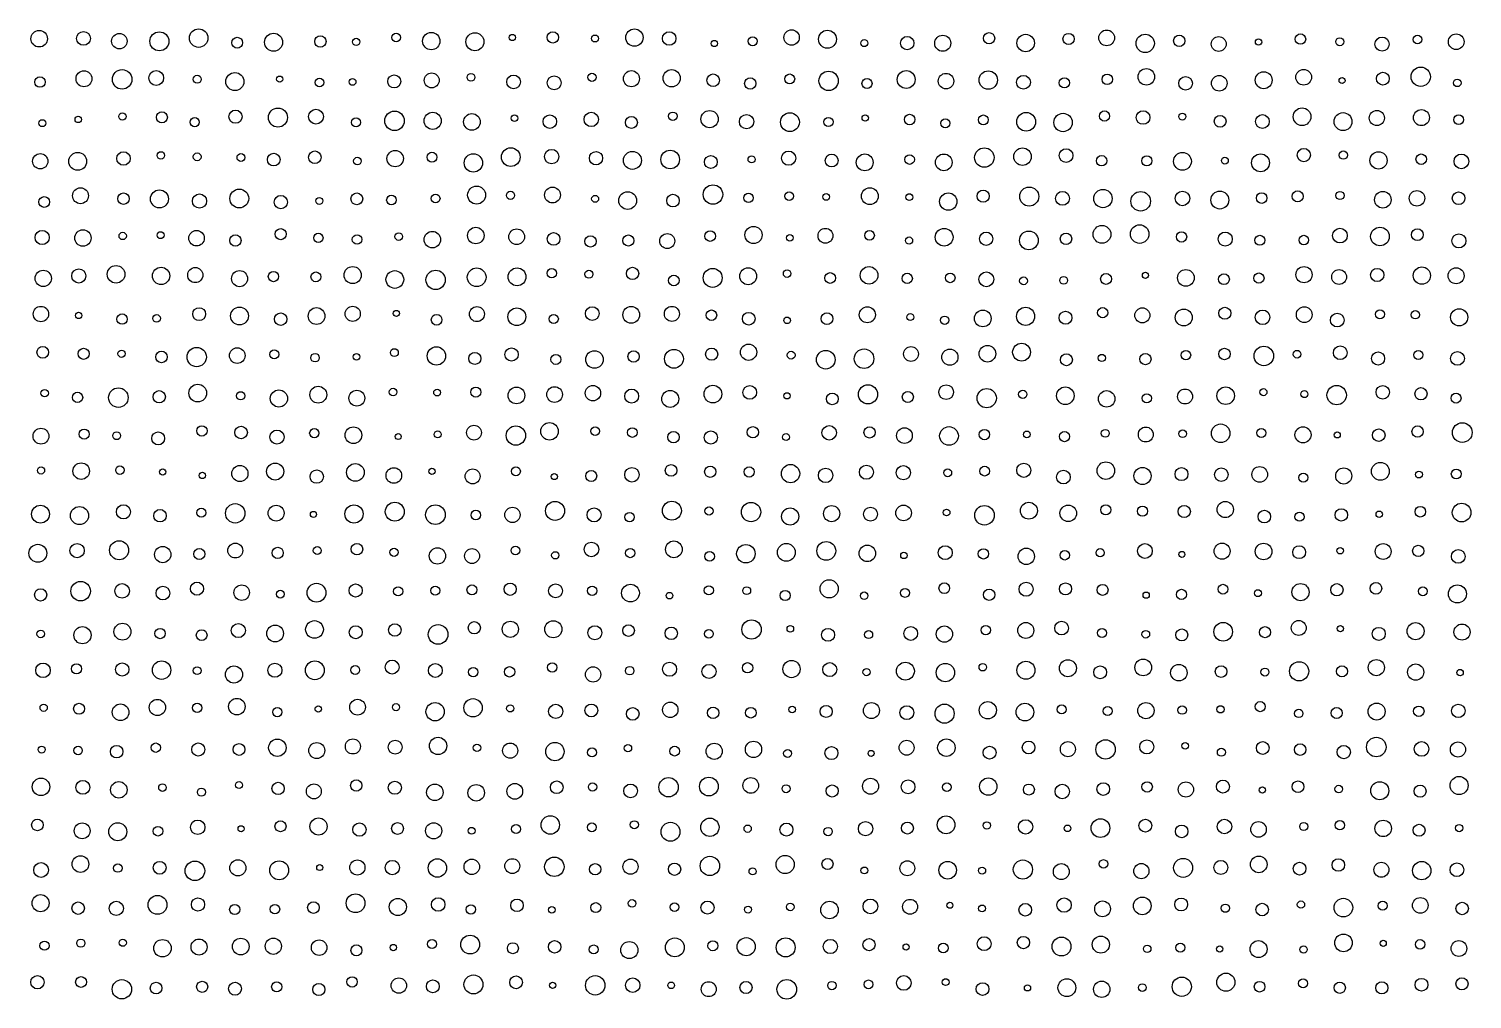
# Model space of a CAD drawing. Extents: x -295 to 305, y -195 to 205.
# Drawn here: x 5.4 to 78.7, y -44.7 to 4.6 of the extents above; entities that cross this region are included whole.
import ezdxf

# ---------------------------------------------------------------- set-up
doc = ezdxf.new("R2010")
doc.units = 0

msp = doc.modelspace()

# ---------------------------------------------------------------- linework, layer by layer
at = {"layer": 'VIA'}
for centre, radius in [((5.9081, 4.1083), 0.4193), ((8.1588, 4.1264), 0.3505), ((12.0129, 3.9767), 0.483), ((14.0099, 4.1398), 0.47), ((25.825, 3.9873), 0.4421), ((28.0405, 3.953), 0.4585), ((31.9984, 4.1763), 0.2872), ((36.1459, 4.1671), 0.4404), ((37.9109, 4.1213), 0.3453), ((44.129, 4.172), 0.3902), ((45.9506, 4.0821), 0.4559), ((54.159, 4.1307), 0.2892), ((60.1322, 4.1515), 0.3988), ((9.9834, 3.9845), 0.3939), ((15.9668, 3.9079), 0.2756), ((17.8168, 3.9322), 0.4585), ((20.1903, 3.9694), 0.2881), ((22.0113, 3.9487), 0.1815), ((24.0437, 4.1693), 0.2183), ((29.9413, 4.1713), 0.1591), ((34.1421, 4.12), 0.1757), ((40.1985, 3.8653), 0.1579), ((42.1473, 3.9814), 0.2297), ((47.8184, 3.8857), 0.1782), ((50.0009, 3.8851), 0.3413), ((51.8055, 3.8783), 0.4082), ((56.0173, 3.8885), 0.4437), ((58.1967, 4.0968), 0.285), ((62.0898, 3.8703), 0.4645), ((63.8214, 4), 0.2903), ((65.8251, 3.8399), 0.3787), ((67.8494, 3.9422), 0.1628), ((69.9749, 4.0926), 0.2664), ((71.976, 3.956), 0.2042), ((74.1189, 3.8342), 0.3594), ((75.9236, 4.0738), 0.2163), ((77.8879, 3.9565), 0.3974), ((8.1832, 2.0759), 0.4044), ((10.1217, 2.0438), 0.4963), ((11.8527, 2.1151), 0.3759), ((13.9357, 2.0488), 0.204), ((15.8484, 1.9321), 0.4599), ((18.1268, 2.0556), 0.1553), ((23.9448, 1.9414), 0.3321), ((25.8461, 1.991), 0.3796), ((27.8397, 2.1482), 0.1967), ((30.0044, 1.9131), 0.3469), ((32.0678, 1.8699), 0.3518), ((33.9869, 2.1485), 0.2076), ((35.9932, 2.0784), 0.409), ((38.0344, 2.1025), 0.438), ((40.1454, 1.9977), 0.3202), ((44.0319, 2.0645), 0.2533), ((46.009, 1.9696), 0.4923), ((49.9504, 2.0353), 0.4535), ((51.9729, 1.954), 0.3956), ((54.1161, 2.0084), 0.4671), ((55.9063, 1.8943), 0.3495), ((60.162, 2.0454), 0.2653), ((62.1484, 2.1739), 0.4208), ((65.8529, 1.8462), 0.3946), ((68.1091, 2.0007), 0.4301), ((70.1389, 2.1521), 0.3995), ((74.1632, 2.0812), 0.3253), ((76.0872, 2.1781), 0.4905), ((5.9491, 1.9092), 0.2651), ((20.148, 1.8872), 0.2204), ((21.8276, 1.9138), 0.1713), ((42.0312, 1.8359), 0.2867), ((47.9587, 1.832), 0.2561), ((57.9829, 1.869), 0.2612), ((64.1404, 1.8432), 0.3455), ((72.0891, 1.9854), 0.1535), ((77.9434, 1.8657), 0.1909), ((7.8943, 0.0093), 0.1643), ((10.134, 0.1579), 0.1851), ((12.1418, 0.119), 0.2814), ((13.8119, -0.1296), 0.2305), ((15.8783, 0.149), 0.3351), ((18.0379, 0.1051), 0.4845), ((19.968, 0.1508), 0.3758), ((22.006, -0.1422), 0.2298), ((23.9599, -0.0625), 0.4961), ((25.8978, -0.0613), 0.4372), ((27.8887, -0.1192), 0.4219), ((30.0511, 0.07), 0.1658), ((31.8466, -0.1008), 0.3435), ((33.9497, 0.0099), 0.3648), ((35.9911, -0.1448), 0.3032), ((38.0933, 0.1679), 0.2165), ((39.9629, 0.0238), 0.4391), ((41.8424, -0.1035), 0.3641), ((44.0437, -0.1288), 0.4787), ((46.0011, -0.1191), 0.2345), ((47.8692, 0.0845), 0.1611), ((50.1249, 0.0037), 0.2668), ((51.9371, -0.1873), 0.2257), ((53.8726, -0.014), 0.2489), ((56.0435, -0.1101), 0.4761), ((57.9186, -0.1463), 0.4679), ((60.0216, 0.182), 0.261), ((61.9821, 0.106), 0.3457), ((63.9785, 0.1509), 0.1758), ((65.8971, -0.0848), 0.3004), ((68.0428, -0.0993), 0.3516), ((70.0584, 0.1482), 0.4494), ((72.1381, -0.101), 0.455), ((73.8586, 0.0816), 0.3853), ((76.1207, 0.0998), 0.407), ((78.0132, -0.0043), 0.2437), ((6.0691, -0.18), 0.1773), ((29.864, -1.9035), 0.4736), ((53.9189, -1.9289), 0.4948), ((55.8592, -1.8811), 0.4436), ((70.1466, -1.8012), 0.3378), ((5.9647, -2.1168), 0.388), ((7.8643, -2.1206), 0.454), ((10.1906, -1.9742), 0.3426), ((12.0911, -1.8189), 0.189), ((13.9342, -1.8908), 0.1978), ((16.1566, -1.9238), 0.1986), ((17.8229, -2.0296), 0.3203), ((19.9107, -1.9118), 0.3204), ((22.0718, -2.1055), 0.1916), ((23.9909, -1.9801), 0.4163), ((25.8615, -1.9091), 0.2511), ((27.964, -2.1987), 0.4663), ((31.9406, -1.8788), 0.3662), ((34.1929, -1.9625), 0.3384), ((36.0431, -2.0704), 0.4564), ((37.962, -2.0278), 0.4729), ((40.0271, -2.1501), 0.3263), ((42.0959, -2.0206), 0.1801), ((43.9791, -1.9585), 0.3587), ((46.1629, -2.0776), 0.3273), ((47.8435, -2.1726), 0.4282), ((50.1224, -2.028), 0.2443), ((51.8582, -2.1706), 0.4238), ((58.0713, -1.8276), 0.3511), ((59.8773, -2.0877), 0.2652), ((62.1703, -2.0938), 0.2575), ((63.9827, -2.1207), 0.4513), ((66.1413, -2.085), 0.1707), ((67.9488, -2.1945), 0.455), ((72.153, -1.8015), 0.2125), ((73.9422, -2.0732), 0.4382), ((76.1107, -2.0102), 0.2662), ((78.1507, -2.1233), 0.3744), ((8.0088, -3.8657), 0.4041), ((12.0189, -4.0299), 0.4576), ((16.072, -4.008), 0.4783), ((28.1299, -3.8348), 0.4562), ((29.85, -3.8469), 0.2104), ((31.9844, -3.8303), 0.4047), ((35.8024, -4.1132), 0.4518), ((40.1342, -3.8058), 0.4943), ((48.0992, -3.8901), 0.4277), ((53.8566, -3.8883), 0.3067), ((56.1985, -3.9079), 0.4846), ((57.8898, -4.0014), 0.3525), ((59.9417, -4.0086), 0.4656), ((61.8592, -4.149), 0.4969), ((63.9835, -4.0036), 0.3676), ((65.8816, -4.0869), 0.4554), ((69.8318, -3.8975), 0.2799), ((71.9832, -3.853), 0.2084), ((74.1622, -4.0684), 0.4222), ((75.8943, -3.9965), 0.3925), ((6.1664, -4.1849), 0.272), ((10.1932, -4.0159), 0.2929), ((14.0525, -4.1372), 0.3612), ((18.1821, -4.1895), 0.3365), ((20.1338, -4.1293), 0.1766), ((22.0434, -4.0264), 0.2997), ((23.8026, -4.085), 0.2444), ((26.046, -4.0051), 0.2227), ((34.1489, -4.0246), 0.177), ((38.1016, -4.1136), 0.3182), ((41.9392, -3.9793), 0.239), ((44.0047, -3.8884), 0.2125), ((45.8869, -3.9284), 0.1698), ((50.1089, -3.9341), 0.1702), ((52.0874, -4.1634), 0.4428), ((68.0075, -3.9848), 0.2691), ((78.0106, -3.992), 0.3208), ((6.0589, -5.9867), 0.3612), ((8.1296, -6.0138), 0.4171), ((10.1509, -5.9095), 0.1871), ((12.0736, -5.8685), 0.1761), ((13.9021, -6.0227), 0.3948), ((15.8783, -6.1417), 0.2875), ((18.1762, -5.8182), 0.282), ((20.0898, -6.0079), 0.2367), ((22.0554, -6.0891), 0.2421), ((24.1749, -5.9418), 0.1933), ((25.8804, -6.0952), 0.4201), ((28.0851, -5.8898), 0.4186), ((30.1639, -5.9507), 0.3987), ((32.0396, -6.0606), 0.3208), ((35.8366, -6.1415), 0.2823), ((37.8105, -6.1695), 0.38), ((39.9921, -5.9168), 0.2704), ((42.1965, -5.86), 0.4368), ((44.0394, -6.0053), 0.1649), ((45.8484, -5.9022), 0.3778), ((48.0869, -5.8815), 0.2444), ((51.878, -5.974), 0.4501), ((54.0123, -6.0552), 0.3393), ((56.1798, -6.1361), 0.4748), ((58.0675, -6.056), 0.2897), ((59.8939, -5.8274), 0.4522), ((61.8105, -5.814), 0.4722), ((63.936, -5.9621), 0.2625), ((66.1563, -6.0663), 0.3568), ((71.9811, -5.8925), 0.3725), ((74.0158, -5.9389), 0.4728), ((75.9161, -5.8457), 0.2988), ((78.0257, -6.1613), 0.3566), ((33.9142, -6.1893), 0.2857), ((50.0961, -6.1411), 0.18), ((67.9114, -6.131), 0.2546), ((70.1484, -6.1167), 0.24), ((6.1136, -8.0643), 0.4131), ((7.9189, -7.9414), 0.359), ((9.8146, -7.8563), 0.4463), ((12.1012, -7.9376), 0.4392), ((13.837, -7.8959), 0.3848), ((16.0877, -8.0775), 0.4083), ((17.8095, -7.9724), 0.2628), ((19.9639, -7.9878), 0.2488), ((21.8328, -7.8969), 0.4357), ((23.9745, -8.1217), 0.45), ((26.0464, -8.1414), 0.4915), ((28.1316, -8.0097), 0.4757), ((30.1815, -7.9854), 0.4535), ((31.9459, -7.8006), 0.2381), ((33.8364, -7.8532), 0.2025), ((36.0516, -7.8129), 0.3121), ((38.1432, -8.1703), 0.2707), ((40.1188, -8.0417), 0.4814), ((41.9235, -7.9583), 0.4298), ((43.8984, -7.8222), 0.1897), ((46.0861, -8.0465), 0.272), ((48.0644, -7.9119), 0.4464), ((50.0025, -8.0637), 0.2589), ((52.1839, -8.0389), 0.2449), ((54.0208, -8.1131), 0.3758), ((55.9097, -8.1913), 0.1995), ((57.9524, -8.1681), 0.1974), ((60.1011, -8.0943), 0.2758), ((62.1, -7.9103), 0.1553), ((64.156, -8.0397), 0.4227), ((66.092, -8.1076), 0.275), ((67.8671, -8.0485), 0.2585), ((70.1575, -7.8774), 0.4123), ((71.9415, -7.996), 0.3764), ((73.8768, -7.8923), 0.3361), ((76.1441, -7.9242), 0.4382), ((77.8843, -7.9303), 0.406), ((5.9985, -9.8754), 0.3901), ((16.0843, -9.9755), 0.4534), ((21.8353, -9.8656), 0.3855), ((28.1422, -9.8808), 0.3792), ((34.001, -9.8514), 0.3482), ((35.9807, -9.9161), 0.425), ((38.0485, -9.8695), 0.3826), ((47.9762, -9.9153), 0.4074), ((70.1702, -9.9089), 0.4008), ((7.9131, -9.9492), 0.1602), ((10.119, -10.1336), 0.2635), ((11.8722, -10.0992), 0.194), ((14.0355, -9.8819), 0.3248), ((18.1762, -10.1356), 0.3188), ((19.9985, -9.9785), 0.4264), ((24.0538, -9.845), 0.1563), ((26.0976, -10.1672), 0.2712), ((30.1713, -10.0146), 0.4511), ((32.0442, -10.1272), 0.236), ((40.0589, -9.9377), 0.267), ((41.9523, -10.1131), 0.3225), ((43.8972, -10.1973), 0.1676), ((45.9261, -10.1116), 0.2964), ((50.1543, -10.0278), 0.1767), ((51.9047, -10.1903), 0.2099), ((53.8392, -10.0997), 0.4258), ((56.0146, -9.9936), 0.4607), ((58.043, -10.0651), 0.3266), ((59.9298, -9.8074), 0.2586), ((61.9447, -9.9424), 0.3826), ((64.0477, -10.0531), 0.4305), ((66.1329, -9.8381), 0.3068), ((68.051, -10.0421), 0.3691), ((71.8453, -10.1808), 0.3503), ((74.017, -9.887), 0.2289), ((75.8121, -9.9155), 0.2122), ((78.0373, -10.0403), 0.4361), ((6.0926, -11.8208), 0.2974), ((8.1679, -11.8974), 0.283), ((10.0942, -11.8927), 0.1837), ((13.9107, -12.0609), 0.4912), ((15.9689, -11.9885), 0.397), ((17.8461, -11.926), 0.2291), ((23.9519, -11.8355), 0.1993), ((26.0881, -12.0062), 0.4661), ((29.9024, -11.9299), 0.3381), ((38.1519, -12.1497), 0.478), ((40.0667, -11.9146), 0.3106), ((41.9421, -11.8152), 0.4138), ((45.8631, -12.195), 0.4742), ((47.8088, -12.1475), 0.4959), ((50.1918, -11.9036), 0.377), ((52.1674, -12.0667), 0.4125), ((54.0765, -11.8926), 0.4214), ((55.8094, -11.8133), 0.4526), ((64.1602, -11.9645), 0.2396), ((66.1149, -11.9039), 0.2908), ((68.1181, -12.004), 0.4957), ((69.806, -11.9162), 0.1963), ((71.9956, -11.8454), 0.3479), ((75.9611, -11.954), 0.2316), ((12.1193, -12.0548), 0.2928), ((19.9206, -12.0928), 0.2179), ((22.0234, -12.0483), 0.1705), ((28.0403, -12.1307), 0.3067), ((32.1577, -12.1797), 0.2556), ((34.1147, -12.1851), 0.4446), ((36.1002, -12.0331), 0.2856), ((44.1045, -11.9667), 0.2006), ((58.0881, -12.196), 0.3038), ((59.8858, -12.1081), 0.1849), ((62.1006, -12.1624), 0.289), ((73.9186, -12.1337), 0.3334), ((77.9512, -12.129), 0.3502), ((6.1872, -13.8957), 0.1873), ((7.8579, -14.1087), 0.2611), ((9.9324, -14.1231), 0.4956), ((12.0051, -14.0773), 0.3124), ((13.9616, -13.8928), 0.4499), ((16.1465, -14.0285), 0.2087), ((18.0861, -14.1679), 0.4365), ((20.0843, -13.9732), 0.4279), ((22.0464, -14.1478), 0.4032), ((23.8824, -13.8387), 0.1926), ((26.1187, -13.8674), 0.1704), ((28.0878, -13.8415), 0.2544), ((30.1504, -14.0102), 0.4265), ((32.0881, -13.9637), 0.3982), ((34.037, -13.8963), 0.3914), ((36.0042, -14.0437), 0.354), ((37.9627, -14.1902), 0.4304), ((40.1304, -13.9387), 0.4493), ((42.0017, -13.8593), 0.3493), ((43.8896, -14.0301), 0.1579), ((46.1952, -14.1875), 0.2983), ((48.0075, -13.9565), 0.486), ((50.0329, -14.0895), 0.2796), ((51.9791, -13.8456), 0.373), ((54.0393, -14.1504), 0.4894), ((55.8684, -13.9548), 0.2124), ((58.0331, -14.024), 0.449), ((60.13, -14.1843), 0.4183), ((62.1688, -14.1574), 0.2353), ((64.1136, -14.0658), 0.3798), ((66.1793, -14.0265), 0.4453), ((68.0963, -13.8446), 0.1782), ((70.1763, -13.9428), 0.179), ((71.8149, -13.9957), 0.4925), ((74.1569, -13.8507), 0.3414), ((76.0989, -13.9243), 0.3103), ((77.8812, -14.1481), 0.251), ((31.8324, -15.8357), 0.4441), ((5.9984, -16.0828), 0.4018), ((8.1923, -15.9732), 0.2568), ((9.8418, -16.0585), 0.1983), ((11.9537, -16.1944), 0.3283), ((14.1756, -15.8136), 0.2647), ((16.1657, -15.8936), 0.3205), ((17.9877, -16.124), 0.3573), ((19.8819, -15.9274), 0.2345), ((21.8684, -16.0297), 0.4229), ((24.146, -16.0985), 0.1535), ((26.1515, -15.9875), 0.1747), ((27.9928, -15.9008), 0.3768), ((30.1231, -16.0471), 0.4922), ((34.1545, -15.8265), 0.2181), ((36.0386, -15.895), 0.2462), ((38.13, -16.1284), 0.2892), ((40.0285, -16.1491), 0.336), ((42.1631, -15.8816), 0.2897), ((43.8467, -16.1273), 0.1761), ((46.038, -15.9086), 0.3681), ((48.0904, -15.8891), 0.2847), ((49.8625, -16.0537), 0.3976), ((52.1244, -16.0703), 0.4749), ((53.9222, -16.0001), 0.2647), ((56.0795, -15.99), 0.1719), ((57.9943, -16.1024), 0.2585), ((60.0613, -15.9338), 0.1995), ((62.1199, -15.9966), 0.3785), ((63.9962, -15.9565), 0.1966), ((65.9229, -15.9343), 0.4731), ((67.9902, -15.9169), 0.2271), ((70.1056, -16.0123), 0.408), ((71.8463, -16.0141), 0.1556), ((73.952, -16.0286), 0.3201), ((75.9278, -15.8447), 0.287), ((78.1972, -15.8967), 0.5), ((8.0434, -17.8561), 0.4198), ((10.0104, -17.8043), 0.215), ((16.1042, -17.9796), 0.4099), ((17.8953, -17.8771), 0.4335), ((21.9685, -17.9214), 0.4494), ((38.0076, -17.8218), 0.2967), ((44.0742, -17.9806), 0.4646), ((47.9281, -17.9114), 0.3582), ((49.8043, -17.9365), 0.3599), ((55.9221, -17.8124), 0.3601), ((60.0935, -17.8288), 0.4456), ((74.0365, -17.8657), 0.4522), ((6.0017, -17.8204), 0.1844), ((12.1861, -17.8961), 0.1583), ((14.1963, -18.0752), 0.1631), ((20.0048, -18.136), 0.3382), ((23.9235, -18.0781), 0.3963), ((25.8589, -17.8631), 0.1599), ((27.9265, -18.1227), 0.3808), ((30.1218, -17.8649), 0.2282), ((32.0729, -18.1312), 0.1581), ((33.9495, -18.099), 0.2809), ((36.0192, -18.0402), 0.3697), ((39.9983, -17.8887), 0.2869), ((41.9741, -17.899), 0.2596), ((45.8581, -18.0748), 0.367), ((52.0601, -17.939), 0.1982), ((53.9315, -17.8558), 0.2484), ((57.9377, -18.1584), 0.3485), ((61.9541, -18.1029), 0.4335), ((63.9345, -18.0091), 0.3291), ((65.9531, -18.0354), 0.3431), ((67.9062, -18.0232), 0.3983), ((70.1208, -18.1873), 0.2322), ((72.1749, -18.1019), 0.4086), ((75.9947, -18.0291), 0.1737), ((77.8884, -17.9996), 0.2482), ((5.9744, -20.0428), 0.4543), ((7.9569, -20.1118), 0.4599), ((10.1885, -19.9245), 0.3597), ((14.1462, -19.9686), 0.2342), ((15.8648, -19.9994), 0.4916), ((17.9452, -19.9919), 0.4055), ((21.8982, -20.0316), 0.4632), ((23.9718, -19.9166), 0.4812), ((26.0381, -20.0686), 0.4993), ((29.95, -20.0777), 0.39), ((32.1116, -19.8765), 0.4825), ((34.0943, -20.0804), 0.3547), ((38.0476, -19.8653), 0.4816), ((39.9338, -19.882), 0.2103), ((42.0687, -19.9336), 0.4895), ((44.0531, -20.1597), 0.4353), ((46.1613, -20.0148), 0.4103), ((48.1405, -20.0453), 0.3538), ((49.8146, -19.9817), 0.3966), ((52.0043, -19.9547), 0.1684), ((53.9257, -20.099), 0.4971), ((56.184, -19.866), 0.4302), ((58.181, -19.9993), 0.4203), ((60.0861, -19.8215), 0.2575), ((61.9557, -19.8879), 0.2588), ((64.0725, -19.9059), 0.3119), ((66.1586, -19.8064), 0.4133), ((72.0523, -20.0798), 0.3165), ((76.0657, -19.9156), 0.2705), ((78.1631, -19.9607), 0.4734), ((12.046, -20.1225), 0.317), ((19.8414, -20.0574), 0.1562), ((28.0888, -20.0861), 0.2435), ((35.8957, -20.1893), 0.2369), ((68.1434, -20.1648), 0.3187), ((69.9281, -20.1752), 0.2302), ((73.9762, -20.0469), 0.1616), ((5.8409, -22.0291), 0.4564), ((7.8346, -21.8933), 0.3631), ((9.9685, -21.8752), 0.4838), ((12.1845, -22.0936), 0.4127), ((14.0414, -22.0675), 0.2784), ((15.8689, -21.8886), 0.377), ((18.0269, -22.0084), 0.2835), ((20.0327, -21.8897), 0.1987), ((22.0503, -21.822), 0.2921), ((23.935, -21.9805), 0.2074), ((26.1398, -22.1641), 0.4146), ((27.8945, -22.1674), 0.3803), ((30.0978, -21.8875), 0.2198), ((32.1241, -22.1323), 0.1851), ((33.9626, -21.8345), 0.3692), ((35.9319, -22.0155), 0.2374), ((38.1497, -21.8302), 0.4254), ((39.9609, -22.1845), 0.2459), ((41.8049, -22.0515), 0.4685), ((43.8611, -21.9835), 0.4529), ((45.8883, -21.9081), 0.4787), ((47.9751, -22.0333), 0.4215), ((49.8321, -22.1405), 0.161), ((51.9332, -21.9991), 0.354), ((53.8712, -22.0577), 0.262), ((56.0495, -22.1854), 0.4174), ((58.0057, -22.1302), 0.2407), ((59.8032, -22.0013), 0.2097), ((62.0743, -21.9123), 0.3739), ((63.9523, -22.0846), 0.1525), ((65.9948, -21.9207), 0.4073), ((68.1044, -21.9382), 0.4203), ((69.9125, -21.9747), 0.3269), ((71.9902, -21.8982), 0.167), ((74.1781, -21.9395), 0.4027), ((75.9594, -21.909), 0.2855), ((77.9899, -22.1876), 0.3489), ((8.014, -23.9515), 0.4957), ((46.0368, -23.834), 0.4624), ((5.9835, -24.1442), 0.3108), ((10.1213, -23.939), 0.3688), ((12.1972, -24.0497), 0.35), ((13.9245, -23.8276), 0.3336), ((16.195, -24.0263), 0.3939), ((18.1569, -24.1045), 0.1999), ((19.9952, -24.0305), 0.4782), ((21.9845, -23.9168), 0.3343), ((24.1433, -23.964), 0.2311), ((26.0263, -23.9243), 0.2303), ((27.8918, -23.8891), 0.2542), ((29.8338, -23.8555), 0.3111), ((32.1395, -23.9393), 0.3522), ((33.9968, -23.9339), 0.2339), ((35.9434, -24.0487), 0.4515), ((37.9257, -24.1807), 0.167), ((39.9252, -23.9145), 0.2318), ((41.849, -23.9284), 0.1997), ((43.8036, -24.1716), 0.2582), ((47.8147, -24.1858), 0.1911), ((49.8913, -24.041), 0.2258), ((51.8837, -23.8043), 0.2715), ((54.1625, -24.1361), 0.2878), ((56.0393, -23.8564), 0.3538), ((58.0418, -23.8369), 0.3034), ((59.9257, -23.8874), 0.2798), ((62.1392, -24.158), 0.1583), ((63.9354, -24.1166), 0.2589), ((66.0374, -23.8537), 0.2488), ((67.8162, -24.0557), 0.1758), ((69.9798, -24.0013), 0.4374), ((71.8264, -23.884), 0.314), ((73.812, -23.8104), 0.2957), ((76.1934, -23.9615), 0.2235), ((77.947, -24.091), 0.4587), ((10.1364, -26.0113), 0.4298), ((16.0249, -25.9522), 0.358), ((19.8935, -25.9003), 0.449), ((23.9731, -25.9247), 0.3154), ((26.1731, -26.1537), 0.4994), ((28.0124, -25.8123), 0.3114), ((29.8422, -25.8883), 0.4104), ((32.025, -25.8881), 0.4359), ((42.0941, -25.8999), 0.4901), ((56.0263, -25.9486), 0.4063), ((57.8461, -25.8296), 0.35), ((66.0506, -26.0154), 0.4736), ((69.8909, -25.8226), 0.3793), ((75.8237, -25.9862), 0.4335), ((78.1838, -26.0303), 0.4081), ((5.9865, -26.1261), 0.1936), ((8.1063, -26.1911), 0.4376), ((12.0493, -26.1067), 0.2618), ((14.1601, -26.1852), 0.2733), ((17.8931, -26.1054), 0.4251), ((21.9869, -26.0384), 0.3302), ((34.1322, -26.0644), 0.3563), ((35.8459, -25.9558), 0.2959), ((38.0155, -26.0928), 0.3156), ((39.9279, -26.1224), 0.2243), ((44.0642, -25.8707), 0.1682), ((45.9806, -26.1717), 0.3287), ((48.0426, -26.1585), 0.2031), ((50.1785, -26.1011), 0.3504), ((51.8914, -26.1342), 0.4135), ((53.9889, -25.9284), 0.2366), ((59.8966, -26.0754), 0.2254), ((62.1206, -26.1432), 0.1951), ((63.9504, -26.1754), 0.3032), ((68.177, -26.0383), 0.2818), ((72.0037, -25.8566), 0.1608), ((73.9563, -26.1209), 0.3302), ((6.1042, -27.9759), 0.3697), ((7.8034, -27.8966), 0.2552), ((10.1254, -27.9338), 0.3383), ((12.1253, -27.9645), 0.468), ((13.9315, -27.9902), 0.1974), ((15.8038, -28.1886), 0.4353), ((17.8831, -27.9724), 0.3562), ((19.9109, -27.9728), 0.4773), ((21.9599, -27.9602), 0.2279), ((23.8344, -27.8084), 0.353), ((26.0306, -27.9793), 0.3518), ((27.9589, -28.0617), 0.2391), ((29.8023, -28.0503), 0.2654), ((31.969, -27.8264), 0.2359), ((34.0458, -28.1849), 0.3894), ((35.903, -27.9931), 0.2175), ((37.9326, -27.9199), 0.3568), ((39.9337, -28.0308), 0.3576), ((41.8943, -27.8438), 0.2605), ((44.1247, -27.91), 0.4374), ((46.0652, -27.9384), 0.3537), ((49.9085, -28.0165), 0.4564), ((51.9415, -28.0906), 0.4681), ((53.841, -27.8152), 0.1924), ((56.0325, -27.9713), 0.459), ((58.1636, -27.8685), 0.4345), ((59.8041, -28.0761), 0.3274), ((61.9883, -27.8291), 0.4229), ((63.8008, -28.096), 0.4193), ((65.9446, -28.0385), 0.2963), ((69.9074, -28.0229), 0.4873), ((72.0832, -28.0271), 0.2805), ((73.8317, -27.8357), 0.4109), ((75.8291, -28.0633), 0.4116), ((47.9372, -28.0634), 0.1828), ((68.1727, -28.0625), 0.2033), ((78.0833, -28.092), 0.1651), ((6.1359, -29.8743), 0.1858), ((7.9357, -29.928), 0.2792), ((10.0422, -30.1071), 0.4229), ((11.9141, -29.8616), 0.4136), ((13.9345, -29.8793), 0.2344), ((15.9514, -29.8178), 0.4201), ((18.0076, -30.098), 0.2347), ((20.085, -29.9406), 0.1618), ((22.0819, -29.8478), 0.4), ((24.0339, -29.8487), 0.1808), ((26.0217, -30.0754), 0.4665), ((27.9468, -29.879), 0.4662), ((29.8337, -29.9114), 0.179), ((32.1459, -30.0588), 0.3589), ((33.9561, -30.014), 0.324), ((36.0588, -30.1864), 0.3197), ((37.966, -29.9809), 0.3905), ((40.1409, -30.1361), 0.2908), ((42.0558, -30.1295), 0.2709), ((44.1525, -29.967), 0.1675), ((45.8856, -30.0629), 0.3055), ((48.182, -30.0207), 0.4061), ((49.9816, -30.1245), 0.3506), ((51.8989, -30.1751), 0.4857), ((54.096, -30.0017), 0.4395), ((55.98, -30.0963), 0.4471), ((57.8498, -29.9597), 0.2249), ((60.1839, -30.0409), 0.2359), ((62.127, -30.0213), 0.4111), ((63.9668, -29.9922), 0.2168), ((65.9189, -29.9564), 0.1852), ((67.9343, -29.8194), 0.2571), ((69.8891, -30.1617), 0.2156), ((71.8166, -30.1434), 0.2772), ((73.8473, -30.0706), 0.4316), ((75.9873, -30.0537), 0.2667), ((77.996, -30.035), 0.3422), ((18.0065, -31.9071), 0.4414), ((21.8418, -31.843), 0.3815), ((23.9901, -31.8746), 0.3517), ((26.1709, -31.8134), 0.4401), ((51.9928, -31.9035), 0.4448), ((60.074, -31.9913), 0.4928), ((62.1713, -31.8628), 0.3591), ((73.8297, -31.8725), 0.496), ((6.0319, -32.0023), 0.1783), ((7.882, -32.0442), 0.2154), ((9.8457, -32.1043), 0.3169), ((11.8287, -31.903), 0.2382), ((13.9918, -31.9962), 0.331), ((16.0629, -31.9937), 0.2993), ((20.0071, -32.0481), 0.4057), ((28.1472, -31.9125), 0.19), ((29.8344, -32.0535), 0.384), ((32.1037, -32.1013), 0.4662), ((33.9906, -32.145), 0.2267), ((35.8179, -31.9286), 0.1865), ((38.1873, -32.0799), 0.2477), ((40.1966, -32.0869), 0.4111), ((42.1932, -31.9899), 0.4136), ((43.9241, -32.1961), 0.1986), ((46.1514, -32.1784), 0.3328), ((48.1688, -32.1945), 0.1544), ((49.9702, -31.9065), 0.3774), ((54.1858, -32.1566), 0.3284), ((56.1677, -31.8941), 0.3234), ((58.1641, -31.9804), 0.3828), ((64.1231, -31.8107), 0.1664), ((65.9598, -32.1362), 0.2051), ((68.0615, -31.9177), 0.3252), ((69.961, -32.0034), 0.2928), ((72.1739, -32.1263), 0.3383), ((76.1268, -31.9694), 0.3721), ((77.9766, -31.9966), 0.3839), ((6.002, -33.8942), 0.4443), ((8.1243, -33.9192), 0.3511), ((9.9531, -34.0459), 0.417), ((16.0603, -33.8017), 0.1767), ((18.0431, -33.9737), 0.311), ((22.0159, -33.8251), 0.2872), ((23.9757, -33.9379), 0.3327), ((30.0663, -34.12), 0.4009), ((32.1971, -33.9141), 0.3204), ((34.0169, -33.9004), 0.2116), ((37.8786, -33.9137), 0.4924), ((39.9254, -33.878), 0.4748), ((42.0523, -33.8217), 0.3989), ((48.1377, -33.8624), 0.4062), ((50.0446, -33.8933), 0.3488), ((52.0193, -33.9042), 0.2175), ((54.1198, -33.8815), 0.4409), ((59.9601, -34.0041), 0.3221), ((62.1892, -33.8983), 0.267), ((64.1584, -34.0293), 0.3876), ((66.039, -33.8799), 0.3291), ((69.8536, -33.887), 0.2965), ((74.0053, -34.0894), 0.4583), ((78.0357, -33.8254), 0.4595), ((12.172, -33.9342), 0.1925), ((14.1494, -34.1645), 0.2053), ((19.8601, -34.1236), 0.3788), ((26.0075, -34.1741), 0.4172), ((28.1097, -34.1973), 0.4188), ((35.9509, -34.1016), 0.3482), ((43.8495, -33.9902), 0.2028), ((46.1924, -34.1025), 0.3073), ((56.1819, -34.0314), 0.2805), ((57.8782, -34.1305), 0.3659), ((68.0405, -34.0539), 0.1625), ((71.9199, -34.007), 0.1932), ((76.0533, -34.1152), 0.3063), ((5.8154, -35.8286), 0.2945), ((8.0945, -36.1292), 0.4029), ((9.8979, -36.1753), 0.4574), ((11.9439, -36.146), 0.2453), ((13.9608, -35.9491), 0.3668), ((16.1639, -36.0258), 0.1559), ((18.1666, -35.8944), 0.28), ((20.1001, -35.9063), 0.4364), ((22.1764, -36.0667), 0.3372), ((24.1115, -36.0082), 0.3012), ((25.9463, -36.126), 0.4107), ((30.1361, -36.0372), 0.2288), ((31.87, -35.8289), 0.4696), ((33.9823, -35.9485), 0.2244), ((36.1401, -35.8182), 0.2052), ((37.9767, -36.1763), 0.4805), ((39.9778, -35.9469), 0.4641), ((41.8972, -36.0186), 0.1856), ((43.868, -36.0674), 0.3307), ((47.8836, -36.0198), 0.365), ((50.012, -35.9859), 0.3045), ((51.9737, -35.8231), 0.4505), ((54.0411, -35.8523), 0.1868), ((56.0122, -35.9254), 0.3639), ((58.1454, -35.9993), 0.1674), ((59.8172, -35.9879), 0.4736), ((62.0986, -35.8651), 0.3264), ((63.9433, -36.1568), 0.32), ((66.116, -35.9092), 0.3665), ((67.847, -36.0561), 0.3946), ((70.1462, -35.9068), 0.2056), ((71.9796, -35.8451), 0.239), ((74.1793, -36.0057), 0.418), ((76.0036, -36.0967), 0.3029), ((78.0384, -35.987), 0.1849), ((27.8753, -36.1237), 0.1735), ((45.9828, -36.164), 0.2134), ((43.8001, -37.837), 0.4622), ((6.0058, -38.1197), 0.3756), ((8.0052, -37.8144), 0.4236), ((9.9002, -38.0179), 0.2176), ((12.0261, -38.0045), 0.3248), ((13.82, -38.1591), 0.4986), ((16.0026, -38.0099), 0.4097), ((18.0996, -38.1319), 0.4815), ((20.1592, -37.9946), 0.1509), ((22.0703, -37.9911), 0.3857), ((23.8459, -37.9944), 0.364), ((26.1361, -38.0152), 0.4686), ((27.8825, -37.9552), 0.3928), ((29.9393, -37.9191), 0.3773), ((32.0743, -37.9555), 0.4935), ((34.1523, -38.0823), 0.2882), ((35.9461, -37.9485), 0.3845), ((38.1849, -38.0763), 0.3139), ((39.9779, -37.9108), 0.4919), ((42.1447, -38.1882), 0.1791), ((45.9537, -37.811), 0.2816), ((47.8245, -38.1403), 0.1731), ((50.0058, -38.0275), 0.378), ((52.0556, -38.128), 0.448), ((53.8075, -38.1489), 0.1783), ((55.8776, -38.0937), 0.4873), ((57.8283, -38.199), 0.4043), ((59.9722, -37.8099), 0.2176), ((61.8942, -38.1721), 0.3861), ((64.0163, -38.009), 0.484), ((65.9314, -37.9862), 0.3539), ((67.8585, -37.8302), 0.4231), ((69.9312, -38.0491), 0.3234), ((71.8966, -37.8626), 0.3174), ((74.0875, -38.1068), 0.3791), ((76.1388, -38.1499), 0.4671), ((77.9246, -38.1039), 0.3478), ((5.9806, -39.8015), 0.4326), ((11.9191, -39.8876), 0.4799), ((13.9758, -39.8674), 0.337), ((21.9803, -39.8048), 0.4779), ((24.1252, -39.9963), 0.4354), ((26.1783, -39.8704), 0.344), ((57.9713, -39.9015), 0.3658), ((61.9434, -39.9399), 0.4504), ((63.9169, -39.8693), 0.326), ((72.1559, -40.0282), 0.4728), ((76.0632, -39.9159), 0.3998), ((7.8866, -40.0594), 0.3171), ((9.8258, -40.0669), 0.3598), ((15.841, -40.1257), 0.2566), ((17.8831, -40.1075), 0.2416), ((19.841, -40.0273), 0.2966), ((27.8376, -40.1225), 0.2372), ((30.1819, -39.9123), 0.3196), ((31.952, -40.1451), 0.1686), ((34.1825, -40.0261), 0.2508), ((36.0225, -39.8136), 0.1927), ((38.1814, -40.0072), 0.2172), ((39.8562, -40.03), 0.3312), ((41.9167, -40.1271), 0.1767), ((44.0608, -39.9912), 0.1942), ((46.0553, -40.1481), 0.4437), ((48.1297, -39.9685), 0.3736), ((50.1483, -39.9863), 0.3783), ((52.1694, -39.9097), 0.151), ((53.8014, -40.0679), 0.1717), ((55.9981, -40.1392), 0.3201), ((59.9253, -40.0922), 0.4002), ((66.1603, -40.0582), 0.2093), ((68.0333, -40.1273), 0.3181), ((70.0028, -39.8752), 0.1863), ((74.1507, -39.9297), 0.2324), ((78.188, -40.0707), 0.3164), ((6.1783, -41.964), 0.2329), ((8.0249, -41.8331), 0.2086), ((10.155, -41.8123), 0.181), ((12.1719, -42.0906), 0.4431), ((14.028, -42.03), 0.4066), ((16.1474, -42.0045), 0.4224), ((17.8036, -41.991), 0.4122), ((20.1292, -42.0622), 0.3936), ((25.8658, -41.8784), 0.2313), ((27.8008, -41.9053), 0.4767), ((32.0927, -42.0222), 0.3185), ((35.8858, -42.1835), 0.4333), ((38.1998, -42.0485), 0.4798), ((40.1325, -41.9647), 0.2555), ((41.823, -42.0138), 0.4614), ((43.8261, -42.0475), 0.4822), ((46.0969, -42.0014), 0.3617), ((48.0608, -41.9104), 0.3107), ((53.9063, -41.8621), 0.3528), ((55.9034, -41.8022), 0.3139), ((57.84, -42.0048), 0.4788), ((59.8385, -41.9061), 0.4355), ((67.847, -42.1335), 0.431), ((72.1628, -41.8196), 0.4477), ((74.1806, -41.8399), 0.1556), ((76.0555, -41.8948), 0.2409), ((78.0253, -42.1053), 0.3991), ((22.0251, -42.1986), 0.2793), ((23.8951, -42.0556), 0.1594), ((29.9685, -42.0892), 0.2796), ((34.0781, -42.1542), 0.228), ((49.9444, -42.0274), 0.1566), ((51.8303, -42.0817), 0.2459), ((62.1947, -42.1204), 0.1879), ((63.8728, -42.0618), 0.2321), ((65.873, -42.1258), 0.1602), ((70.1371, -42.1528), 0.1864), ((5.8207, -43.8194), 0.3401), ((8.0342, -43.8075), 0.2744), ((10.1084, -44.1756), 0.4922), ((11.8476, -44.1154), 0.2956), ((14.1889, -44.0513), 0.2817), ((15.8555, -44.1521), 0.3297), ((17.9722, -44.0538), 0.2575), ((20.112, -44.1882), 0.3091), ((21.801, -43.8051), 0.2613), ((24.1776, -43.9878), 0.3907), ((25.9059, -44.027), 0.3264), ((27.9682, -43.9309), 0.4812), ((30.1338, -43.8263), 0.3254), ((31.9905, -43.9738), 0.1601), ((34.1539, -43.9777), 0.4931), ((36.0571, -43.9679), 0.3692), ((38.0064, -43.976), 0.1688), ((39.9201, -44.1712), 0.3795), ((41.8129, -44.0842), 0.308), ((43.8844, -44.1783), 0.4987), ((46.1758, -43.9869), 0.2104), ((48.0338, -43.9266), 0.2217), ((49.8292, -43.8548), 0.3713), ((51.9541, -43.8115), 0.1716), ((53.828, -44.1658), 0.3245), ((56.1113, -44.1043), 0.1566), ((58.1114, -44.0961), 0.4518), ((59.8822, -44.1743), 0.4152), ((61.9456, -44.0902), 0.1968), ((63.9483, -44.046), 0.489), ((66.189, -43.8171), 0.4619), ((67.9001, -44.046), 0.2699), ((70.1109, -43.8781), 0.2286), ((71.9756, -44.0992), 0.2853), ((74.1077, -44.1005), 0.3102), ((76.1238, -43.9469), 0.3254), ((78.1799, -43.8979), 0.3075)]:
    msp.add_circle(centre, radius, dxfattribs=at)

doc.saveas('drawing.dxf')
